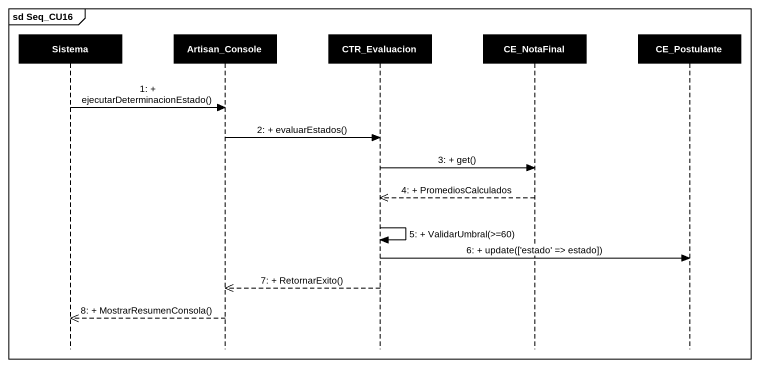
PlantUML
@startuml
mainframe sd Seq_CU16
hide footbox
participant Sistema #000000
participant Artisan_Console #000000
participant CTR_Evaluacion #000000
participant CE_NotaFinal #000000
participant CE_Postulante #000000

Sistema -> Artisan_Console : 1: + ejecutarDeterminacionEstado()
Artisan_Console -> CTR_Evaluacion : 2: + evaluarEstados()
CTR_Evaluacion -> CE_NotaFinal : 3: + get()
CE_NotaFinal -->> CTR_Evaluacion : 4: + PromediosCalculados
CTR_Evaluacion -> CTR_Evaluacion : 5: + ValidarUmbral(>=60)
CTR_Evaluacion -> CE_Postulante : 6: + update(['estado' => estado])
CTR_Evaluacion -->> Artisan_Console : 7: + RetornarExito()
Artisan_Console -->> Sistema : 8: + MostrarResumenConsola()
@enduml
